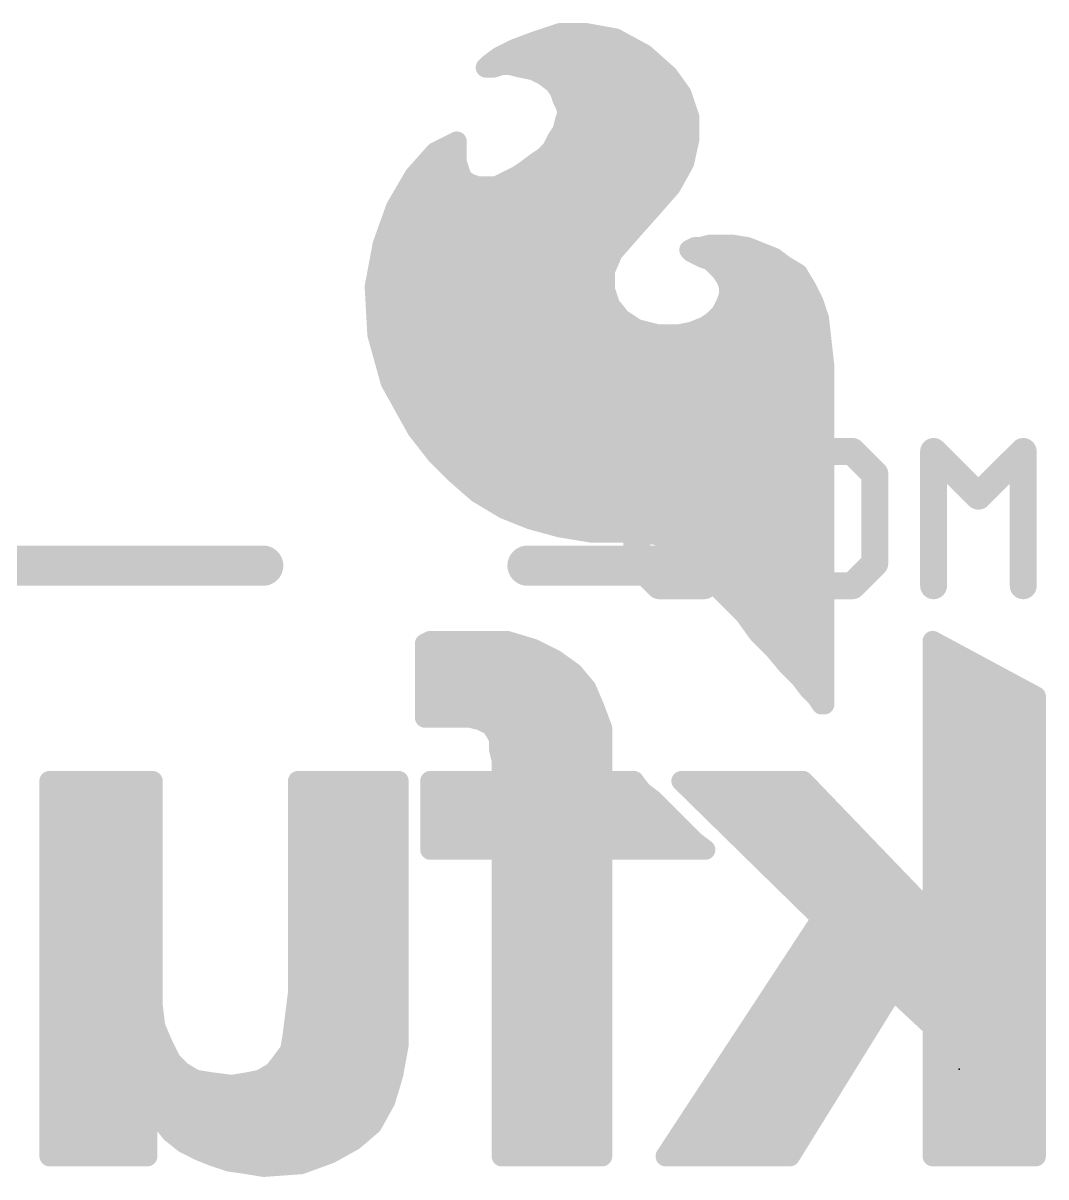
# Model space of a CAD drawing. Extents: x -38 to 69, y -24 to 44.
# Drawn here: x 13.605 to 17.473, y 22.706 to 27.072 of the extents above; entities that cross this region are included whole.
import ezdxf

# ---------------------------------------------------------------- set-up
doc = ezdxf.new("R2010")
doc.units = 0
for name, color, linetype in [('21', 41, 'CONTINUOUS'), ('22', 40, 'CONTINUOUS'), ('23', 53, 'CONTINUOUS'), ('27', 253, 'CONTINUOUS')]:
    doc.layers.add(name, color=color, linetype=linetype)

msp = doc.modelspace()

# ---------------------------------------------------------------- linework, layer by layer
at = {"layer": '21', "const_width": 0.1524}
for points in [[(14.513, 25.019), (13.4445, 25.019)], [(16.5815, 25.019), (15.513, 25.019)]]:
    msp.add_lwpolyline(points, dxfattribs=at)
at = {"layer": '21', "const_width": 0.0762}
for points in [[(14.513, 24.9809, 1), (14.513, 25.0571)], [(15.513, 25.0571, 1), (15.513, 24.9809)], [(16.5815, 24.9809, 1), (16.5815, 25.0571)]]:
    msp.add_lwpolyline(points, format="xyb", dxfattribs=at)
at = {"layer": '22', "const_width": 0.0762}
for points in [[(15.545, 27.004), (15.635, 27.034)], [(15.635, 27.034), (15.735, 27.034)], [(15.735, 27.034), (15.845, 27.014)], [(15.465, 26.974), (15.545, 27.004)], [(15.845, 27.014), (15.955, 26.954)], [(15.405, 26.944), (15.465, 26.974)], [(15.4671, 26.9748), (15.9169, 26.9748)], [(15.955, 26.954), (16.045, 26.874)], [(15.355, 26.904), (15.365, 26.914)], [(15.385, 26.904), (15.355, 26.904)], [(15.365, 26.914), (15.405, 26.944)], [(15.415, 26.914), (15.385, 26.904)], [(15.445, 26.914), (15.415, 26.914)], [(15.485, 26.904), (15.445, 26.914)], [(15.535, 26.894), (15.485, 26.904)], [(15.512, 26.8986), (16.0173, 26.8986)], [(15.575, 26.874), (15.535, 26.894)], [(15.615, 26.844), (15.575, 26.874)], [(16.045, 26.874), (16.095, 26.804)], [(15.635, 26.814), (15.615, 26.844)], [(15.6294, 26.8224), (16.0819, 26.8224)], [(15.645, 26.784), (15.635, 26.814)], [(15.655, 26.764), (15.645, 26.784)], [(16.095, 26.804), (16.125, 26.714)], [(15.665, 26.734), (15.655, 26.764)], [(15.655, 26.704), (15.665, 26.734)], [(15.6609, 26.7462), (16.1143, 26.7462)], [(15.645, 26.664), (15.655, 26.704)], [(16.125, 26.714), (16.125, 26.634)], [(15.625, 26.634), (15.645, 26.664)], [(15.6465, 26.67), (16.125, 26.67)], [(15.165, 26.584), (15.245, 26.624)], [(15.245, 26.624), (15.245, 26.544)], [(15.605, 26.594), (15.625, 26.634)], [(16.125, 26.634), (16.105, 26.544)], [(15.085, 26.494), (15.165, 26.584)], [(15.1846, 26.5938), (15.245, 26.5938)], [(15.545, 26.544), (15.575, 26.564)], [(15.575, 26.564), (15.605, 26.594)], [(15.6048, 26.5938), (16.1161, 26.5938)], [(15.106, 26.5176), (15.2538, 26.5176)], [(15.245, 26.544), (15.255, 26.514)], [(15.255, 26.514), (15.265, 26.484)], [(15.475, 26.494), (15.505, 26.514)], [(15.505, 26.514), (15.545, 26.544)], [(15.5098, 26.5176), (16.0903, 26.5176)], [(16.105, 26.544), (16.055, 26.454)], [(15.015, 26.374), (15.085, 26.494)], [(15.265, 26.484), (15.295, 26.464)], [(15.395, 26.454), (15.435, 26.474)], [(15.435, 26.474), (15.475, 26.494)], [(15.0543, 26.4414), (16.044, 26.4414)], [(15.295, 26.464), (15.325, 26.454)], [(15.325, 26.454), (15.395, 26.454)], [(16.055, 26.454), (15.985, 26.374)], [(14.965, 26.234), (15.015, 26.374)], [(15.0119, 26.3652), (15.9772, 26.3652)], [(15.985, 26.374), (15.905, 26.284)], [(14.9846, 26.289), (15.9094, 26.289)], [(15.905, 26.284), (15.835, 26.204)], [(14.935, 26.074), (14.965, 26.234)], [(14.961, 26.2128), (15.8427, 26.2128)], [(15.835, 26.204), (15.805, 26.134)], [(16.125, 26.214), (16.145, 26.224)], [(16.135, 26.204), (16.125, 26.214)], [(16.1262, 26.2128), (16.373, 26.2128)], [(16.155, 26.194), (16.135, 26.204)], [(16.145, 26.224), (16.165, 26.224)], [(16.165, 26.224), (16.205, 26.234)], [(16.205, 26.234), (16.285, 26.234)], [(16.285, 26.234), (16.345, 26.224)], [(16.345, 26.224), (16.395, 26.204)], [(16.395, 26.204), (16.445, 26.184)], [(16.175, 26.184), (16.155, 26.194)], [(16.205, 26.174), (16.175, 26.184)], [(16.225, 26.154), (16.205, 26.174)], [(16.445, 26.184), (16.485, 26.154)], [(14.9467, 26.1366), (15.8061, 26.1366)], [(15.805, 26.134), (15.805, 26.064)], [(16.245, 26.134), (16.225, 26.154)], [(16.2424, 26.1366), (16.514, 26.1366)], [(16.265, 26.104), (16.245, 26.134)], [(16.485, 26.154), (16.535, 26.124)], [(16.535, 26.124), (16.565, 26.074)], [(14.945, 25.894), (14.935, 26.074)], [(16.275, 26.074), (16.265, 26.104)], [(16.275, 26.044), (16.275, 26.074)], [(16.565, 26.074), (16.595, 26.014)], [(14.9358, 26.0604), (15.8062, 26.0604)], [(15.805, 26.064), (15.825, 26.004)], [(16.265, 26.014), (16.275, 26.044)], [(16.275, 26.0604), (16.5718, 26.0604)], [(15.825, 26.004), (15.865, 25.954)], [(16.245, 25.974), (16.265, 26.014)], [(16.595, 26.014), (16.615, 25.954)], [(14.94, 25.9842), (15.8408, 25.9842)], [(15.865, 25.954), (15.925, 25.914)], [(16.185, 25.924), (16.215, 25.944)], [(16.215, 25.944), (16.245, 25.974)], [(16.2501, 25.9842), (16.6049, 25.9842)], [(16.615, 25.954), (16.625, 25.864)], [(14.9442, 25.908), (15.949, 25.908)], [(15.925, 25.914), (16.005, 25.894)], [(16.085, 25.894), (16.135, 25.904)], [(16.135, 25.904), (16.185, 25.924)], [(16.145, 25.908), (16.6201, 25.908)], [(14.995, 25.714), (14.945, 25.894)], [(16.005, 25.894), (16.085, 25.894)], [(16.625, 25.864), (16.635, 25.774)], [(14.9623, 25.8318), (16.6286, 25.8318)], [(16.635, 25.774), (16.635, 24.494)], [(14.9834, 25.7556), (16.635, 25.7556)], [(15.095, 25.534), (14.995, 25.714)], [(15.0142, 25.6794), (16.635, 25.6794)], [(15.0566, 25.6032), (16.635, 25.6032)], [(15.165, 25.444), (15.095, 25.534)], [(15.1004, 25.527), (16.635, 25.527)], [(15.1597, 25.4508), (16.635, 25.4508)], [(15.245, 25.364), (15.165, 25.444)], [(15.2344, 25.3746), (16.635, 25.3746)], [(15.325, 25.294), (15.245, 25.364)], [(15.32, 25.2984), (16.635, 25.2984)], [(15.425, 25.234), (15.325, 25.294)], [(15.525, 25.194), (15.425, 25.234)], [(15.4545, 25.2222), (16.635, 25.2222)], [(15.635, 25.164), (15.525, 25.194)], [(15.755, 25.144), (15.635, 25.164)], [(15.743, 25.146), (16.635, 25.146)], [(15.945, 25.144), (15.755, 25.144)], [(16.005, 25.134), (15.945, 25.144)], [(16.055, 25.104), (16.005, 25.134)], [(16.105, 25.064), (16.055, 25.104)], [(16.0978, 25.0698), (16.635, 25.0698)], [(16.155, 25.024), (16.105, 25.064)], [(16.205, 24.964), (16.155, 25.024)], [(16.1803, 24.9936), (16.635, 24.9936)], [(16.265, 24.904), (16.205, 24.964)], [(16.2516, 24.9174), (16.635, 24.9174)], [(16.335, 24.834), (16.265, 24.904)], [(16.3278, 24.8412), (16.635, 24.8412)], [(16.385, 24.764), (16.335, 24.834)], [(16.3843, 24.765), (16.635, 24.765)], [(16.445, 24.704), (16.385, 24.764)], [(15.145, 24.734), (15.125, 24.724)], [(15.125, 24.724), (15.125, 24.444)], [(15.435, 24.734), (15.145, 24.734)], [(15.535, 24.704), (15.435, 24.734)], [(17.435, 24.524), (17.045, 24.734)], [(17.045, 24.734), (17.045, 23.694)], [(15.125, 24.6888), (15.5654, 24.6888)], [(15.615, 24.664), (15.535, 24.704)], [(16.495, 24.644), (16.445, 24.704)], [(16.4577, 24.6888), (16.635, 24.6888)], [(17.045, 24.6888), (17.1289, 24.6888)], [(15.685, 24.614), (15.615, 24.664)], [(16.545, 24.594), (16.495, 24.644)], [(15.125, 24.6126), (15.6862, 24.6126)], [(15.735, 24.554), (15.685, 24.614)], [(16.5264, 24.6126), (16.635, 24.6126)], [(16.575, 24.554), (16.545, 24.594)], [(17.045, 24.6126), (17.2705, 24.6126)], [(15.765, 24.484), (15.735, 24.554)], [(16.605, 24.524), (16.575, 24.554)], [(15.125, 24.5364), (15.7425, 24.5364)], [(16.5926, 24.5364), (16.635, 24.5364)], [(16.625, 24.494), (16.605, 24.524)], [(17.045, 24.5364), (17.412, 24.5364)], [(17.435, 22.784), (17.435, 24.524)], [(15.125, 24.4602), (15.7739, 24.4602)], [(15.795, 24.404), (15.765, 24.484)], [(16.635, 24.494), (16.625, 24.494)], [(17.045, 24.4602), (17.435, 24.4602)], [(15.125, 24.444), (15.295, 24.444)], [(15.295, 24.444), (15.335, 24.434)], [(15.335, 24.434), (15.355, 24.424)], [(15.355, 24.424), (15.375, 24.414)], [(15.375, 24.414), (15.395, 24.384)], [(15.395, 24.384), (15.405, 24.364)], [(15.395, 24.384), (15.795, 24.384)], [(15.795, 24.204), (15.795, 24.404)], [(17.045, 24.384), (17.435, 24.384)], [(15.405, 24.364), (15.405, 24.324)], [(15.405, 24.324), (15.415, 24.284)], [(15.4091, 24.3078), (15.795, 24.3078)], [(15.415, 24.284), (15.415, 24.204)], [(17.045, 24.3078), (17.435, 24.3078)], [(14.095, 24.204), (13.705, 24.204)], [(13.705, 24.204), (13.705, 22.964)], [(14.095, 23.354), (14.095, 24.204)], [(15.025, 24.204), (14.645, 24.204)], [(14.645, 24.204), (14.645, 23.404)], [(15.025, 23.204), (15.025, 24.204)], [(15.415, 24.204), (15.145, 24.204)], [(15.145, 24.204), (15.145, 23.944)], [(15.415, 24.2316), (15.795, 24.2316)], [(15.915, 24.204), (15.795, 24.204)], [(15.945, 24.164), (15.915, 24.204)], [(16.555, 24.204), (16.095, 24.204)], [(16.095, 24.204), (16.625, 23.684)], [(17.045, 23.694), (16.555, 24.204)], [(17.045, 24.2316), (17.435, 24.2316)], [(13.705, 24.1554), (14.095, 24.1554)], [(14.645, 24.1554), (15.025, 24.1554)], [(15.145, 24.1554), (15.9565, 24.1554)], [(15.985, 24.134), (15.945, 24.164)], [(16.1445, 24.1554), (16.6017, 24.1554)], [(17.045, 24.1554), (17.435, 24.1554)], [(16.015, 24.104), (15.985, 24.134)], [(13.705, 24.0792), (14.095, 24.0792)], [(14.645, 24.0792), (15.025, 24.0792)], [(15.145, 24.0792), (16.0398, 24.0792)], [(16.045, 24.074), (16.015, 24.104)], [(16.085, 24.034), (16.045, 24.074)], [(16.2222, 24.0792), (16.6749, 24.0792)], [(17.045, 24.0792), (17.435, 24.0792)], [(16.115, 24.004), (16.085, 24.034)], [(13.705, 24.003), (14.095, 24.003)], [(14.645, 24.003), (15.025, 24.003)], [(15.145, 24.003), (16.116, 24.003)], [(16.145, 23.974), (16.115, 24.004)], [(16.2999, 24.003), (16.7481, 24.003)], [(17.045, 24.003), (17.435, 24.003)], [(15.145, 23.944), (15.415, 23.944)], [(15.415, 23.944), (15.415, 22.784)], [(15.795, 23.944), (16.185, 23.944)], [(15.795, 23.794), (15.795, 23.944)], [(16.185, 23.944), (16.145, 23.974)], [(13.705, 23.9268), (14.095, 23.9268)], [(14.645, 23.9268), (15.025, 23.9268)], [(15.415, 23.9268), (15.795, 23.9268)], [(16.3775, 23.9268), (16.8213, 23.9268)], [(17.045, 23.9268), (17.435, 23.9268)], [(13.705, 23.8506), (14.095, 23.8506)], [(14.645, 23.8506), (15.025, 23.8506)], [(15.415, 23.8506), (15.795, 23.8506)], [(16.4552, 23.8506), (16.8945, 23.8506)], [(17.045, 23.8506), (17.435, 23.8506)], [(13.705, 23.7744), (14.095, 23.7744)], [(14.645, 23.7744), (15.025, 23.7744)], [(15.415, 23.7744), (15.795, 23.7744)], [(15.795, 22.784), (15.795, 23.794)], [(16.5329, 23.7744), (16.9678, 23.7744)], [(17.045, 23.7744), (17.435, 23.7744)], [(13.705, 23.6982), (14.095, 23.6982)], [(14.645, 23.6982), (15.025, 23.6982)], [(15.415, 23.6982), (15.795, 23.6982)], [(16.625, 23.684), (16.035, 22.784)], [(16.6105, 23.6982), (17.041, 23.6982)], [(17.045, 23.6982), (17.435, 23.6982)], [(13.705, 23.622), (14.095, 23.622)], [(14.645, 23.622), (15.025, 23.622)], [(15.415, 23.622), (15.795, 23.622)], [(16.5844, 23.622), (17.435, 23.622)], [(13.705, 23.5458), (14.095, 23.5458)], [(14.645, 23.5458), (15.025, 23.5458)], [(15.415, 23.5458), (15.795, 23.5458)], [(16.5344, 23.5458), (17.435, 23.5458)], [(13.705, 23.4696), (14.095, 23.4696)], [(14.645, 23.4696), (15.025, 23.4696)], [(15.415, 23.4696), (15.795, 23.4696)], [(16.4845, 23.4696), (17.435, 23.4696)], [(16.505, 22.784), (16.895, 23.414)], [(16.895, 23.414), (17.045, 23.274)], [(13.705, 23.3934), (14.095, 23.3934)], [(14.645, 23.404), (14.635, 23.324)], [(14.6437, 23.3934), (15.025, 23.3934)], [(15.415, 23.3934), (15.795, 23.3934)], [(16.4345, 23.3934), (16.8822, 23.3934)], [(16.9171, 23.3934), (17.435, 23.3934)], [(14.105, 23.274), (14.095, 23.354)], [(14.635, 23.324), (14.625, 23.244)], [(13.705, 23.3172), (14.0996, 23.3172)], [(14.6341, 23.3172), (15.025, 23.3172)], [(15.415, 23.3172), (15.795, 23.3172)], [(16.3845, 23.3172), (16.8351, 23.3172)], [(16.9987, 23.3172), (17.435, 23.3172)], [(13.705, 23.241), (14.1191, 23.241)], [(14.135, 23.204), (14.105, 23.274)], [(14.625, 23.244), (14.615, 23.184)], [(14.6245, 23.241), (15.025, 23.241)], [(15.415, 23.241), (15.795, 23.241)], [(16.3346, 23.241), (16.7879, 23.241)], [(17.045, 23.274), (17.045, 22.784)], [(17.045, 23.241), (17.435, 23.241)], [(14.165, 23.144), (14.135, 23.204)], [(15.005, 23.094), (15.025, 23.204)], [(13.705, 23.1648), (14.1546, 23.1648)], [(14.615, 23.184), (14.585, 23.144)], [(14.6006, 23.1648), (15.0179, 23.1648)], [(15.415, 23.1648), (15.795, 23.1648)], [(16.2846, 23.1648), (16.7407, 23.1648)], [(17.045, 23.1648), (17.435, 23.1648)], [(14.205, 23.104), (14.165, 23.144)], [(14.255, 23.074), (14.205, 23.104)], [(14.555, 23.104), (14.505, 23.074)], [(14.585, 23.144), (14.555, 23.104)], [(13.705, 23.0886), (14.2307, 23.0886)], [(14.315, 23.064), (14.255, 23.074)], [(14.395, 23.054), (14.315, 23.064)], [(14.455, 23.064), (14.395, 23.054)], [(14.505, 23.074), (14.455, 23.064)], [(14.5293, 23.0886), (15.0034, 23.0886)], [(14.975, 22.994), (15.005, 23.094)], [(15.415, 23.0886), (15.795, 23.0886)], [(16.2347, 23.0886), (16.6936, 23.0886)], [(17.045, 23.0886), (17.435, 23.0886)], [(13.705, 23.0124), (14.9805, 23.0124)], [(14.075, 22.784), (14.075, 22.984)], [(14.075, 22.984), (14.085, 22.984)], [(14.085, 22.984), (14.125, 22.924)], [(14.925, 22.904), (14.975, 22.994)], [(15.415, 23.0124), (15.795, 23.0124)], [(16.1847, 23.0124), (16.6464, 23.0124)], [(17.045, 23.0124), (17.435, 23.0124)], [(13.705, 22.964), (13.705, 22.784)], [(13.705, 22.9362), (14.075, 22.9362)], [(14.1169, 22.9362), (14.9429, 22.9362)], [(15.415, 22.9362), (15.795, 22.9362)], [(16.1348, 22.9362), (16.5992, 22.9362)], [(17.045, 22.9362), (17.435, 22.9362)], [(14.125, 22.924), (14.165, 22.874)], [(14.855, 22.844), (14.925, 22.904)], [(13.705, 22.86), (14.075, 22.86)], [(14.165, 22.874), (14.215, 22.834)], [(14.1825, 22.86), (14.8737, 22.86)], [(14.765, 22.794), (14.855, 22.844)], [(15.415, 22.86), (15.795, 22.86)], [(16.0848, 22.86), (16.552, 22.86)], [(17.045, 22.86), (17.435, 22.86)], [(14.215, 22.834), (14.275, 22.804)], [(14.275, 22.804), (14.325, 22.784)], [(13.705, 22.784), (14.075, 22.784)], [(14.325, 22.784), (14.385, 22.764)], [(14.3256, 22.7838), (14.737, 22.7838)], [(14.385, 22.764), (14.455, 22.754)], [(14.455, 22.754), (14.515, 22.744)], [(14.515, 22.744), (14.655, 22.754)], [(14.655, 22.754), (14.765, 22.794)], [(15.415, 22.784), (15.795, 22.784)], [(16.035, 22.784), (16.505, 22.784)], [(17.045, 22.784), (17.435, 22.784)]]:
    msp.add_lwpolyline(points, dxfattribs=at)
at = {"layer": '22', "const_width": 0.0381}
for points in [[(15.635, 27.0531, 1), (15.635, 27.015)], [(15.641, 27.0159, 1), (15.629, 27.0521)], [(15.7384, 27.0527, 1), (15.7316, 27.0153)], [(15.735, 27.015, 1), (15.735, 27.0531)], [(15.539, 27.0221, 1), (15.551, 26.9859)], [(15.5517, 26.9862, 1), (15.5383, 27.0218)], [(15.8541, 27.0307, 1), (15.8359, 26.9973)], [(15.8416, 26.9953, 1), (15.8484, 27.0327)], [(15.4583, 26.9918, 1), (15.4717, 26.9562)], [(15.4671, 26.9939, 1), (15.4671, 26.9558)], [(15.4735, 26.957, 1), (15.4565, 26.991)], [(15.9169, 26.9558, 1), (15.9169, 26.9939)], [(15.9677, 26.9682, 1), (15.9423, 26.9398)], [(15.9459, 26.9373, 1), (15.9641, 26.9707)], [(15.355, 26.923, 1), (15.355, 26.8849)], [(15.3536, 26.9292, 1), (15.3764, 26.8988)], [(15.3785, 26.9005, 1), (15.3515, 26.9275)], [(15.379, 26.9221, 1), (15.391, 26.8859)], [(15.385, 26.8849, 1), (15.385, 26.923)], [(15.3965, 26.961, 1), (15.4135, 26.927)], [(15.4164, 26.9288, 1), (15.3936, 26.9592)], [(15.415, 26.9331, 1), (15.415, 26.895)], [(15.421, 26.8959, 1), (15.409, 26.9321)], [(15.4496, 26.9325, 1), (15.4404, 26.8955)], [(15.445, 26.895, 1), (15.445, 26.9331)], [(15.4887, 26.9227, 1), (15.4813, 26.8853)], [(15.4804, 26.8855, 1), (15.4896, 26.9225)], [(15.3415, 26.9175, 1), (15.3685, 26.8905)], [(15.512, 26.9177, 1), (15.512, 26.8796)], [(15.5435, 26.911, 1), (15.5265, 26.877)], [(15.5313, 26.8753, 1), (15.5387, 26.9127)], [(15.5864, 26.8892, 1), (15.5636, 26.8588)], [(15.5665, 26.857, 1), (15.5835, 26.891)], [(16.0173, 26.8796, 1), (16.0173, 26.9177)], [(16.0605, 26.8851, 1), (16.0295, 26.8629)], [(16.0323, 26.8598, 1), (16.0577, 26.8882)], [(15.6309, 26.8546, 1), (15.5991, 26.8334)], [(15.6036, 26.8288, 1), (15.6264, 26.8592)], [(15.6294, 26.8415, 1), (15.6294, 26.8034)], [(16.0819, 26.8034, 1), (16.0819, 26.8415)], [(15.6531, 26.82, 1), (15.6169, 26.808)], [(15.6191, 26.8034, 1), (15.6509, 26.8246)], [(15.662, 26.7925, 1), (15.628, 26.7755)], [(15.6269, 26.778, 1), (15.6631, 26.79)], [(16.1131, 26.81, 1), (16.0769, 26.798)], [(16.0795, 26.7929, 1), (16.1105, 26.8151)], [(15.6731, 26.77, 1), (15.6369, 26.758)], [(15.638, 26.7555, 1), (15.672, 26.7725)], [(15.6609, 26.7653, 1), (15.6609, 26.7272)], [(15.6831, 26.728, 1), (15.6469, 26.74)], [(16.1143, 26.7272, 1), (16.1143, 26.7653)], [(15.6369, 26.71, 1), (15.6731, 26.698)], [(15.6735, 26.6994, 1), (15.6365, 26.7086)], [(15.6469, 26.728, 1), (15.6831, 26.74)], [(16.1441, 26.714, 1), (16.1059, 26.714)], [(16.1069, 26.708, 1), (16.1431, 26.72)], [(15.6265, 26.6686, 1), (15.6635, 26.6594)], [(15.6465, 26.6891, 1), (15.6465, 26.651)], [(15.6609, 26.6534, 1), (15.6291, 26.6746)], [(16.125, 26.651, 1), (16.125, 26.6891)], [(15.2641, 26.624, 1), (15.226, 26.624)], [(15.2535, 26.607, 1), (15.2365, 26.641)], [(15.6091, 26.6446, 1), (15.6409, 26.6234)], [(15.642, 26.6255, 1), (15.608, 26.6425)], [(16.1059, 26.634, 1), (16.1441, 26.634)], [(16.1436, 26.6299, 1), (16.1064, 26.6381)], [(15.1565, 26.601, 1), (15.1735, 26.567)], [(15.1792, 26.5713, 1), (15.1508, 26.5967)], [(15.1846, 26.6129, 1), (15.1846, 26.5748)], [(15.245, 26.5748, 1), (15.245, 26.6129)], [(15.5615, 26.5775, 1), (15.5885, 26.5505)], [(15.5856, 26.5481, 1), (15.5644, 26.5799)], [(15.6048, 26.6129, 1), (15.6048, 26.5748)], [(15.588, 26.6025, 1), (15.622, 26.5855)], [(15.6185, 26.5805, 1), (15.5915, 26.6075)], [(16.1161, 26.5748, 1), (16.1161, 26.6129)], [(15.106, 26.5367, 1), (15.106, 26.4986)], [(15.2631, 26.55, 1), (15.2269, 26.538)], [(15.226, 26.544, 1), (15.2641, 26.544)], [(15.2731, 26.52, 1), (15.2369, 26.508)], [(15.2538, 26.4986, 1), (15.2538, 26.5367)], [(15.4936, 26.5292, 1), (15.5164, 26.4988)], [(15.5098, 26.5367, 1), (15.5098, 26.4986)], [(15.5156, 26.4981, 1), (15.4944, 26.5299)], [(15.5344, 26.5599, 1), (15.5556, 26.5281)], [(15.5564, 26.5288, 1), (15.5336, 26.5592)], [(16.0864, 26.5481, 1), (16.1236, 26.5399)], [(16.1217, 26.5347, 1), (16.0883, 26.5533)], [(16.0903, 26.4986, 1), (16.0903, 26.5367)], [(15.0708, 26.5067, 1), (15.0992, 26.4813)], [(15.1015, 26.4844, 1), (15.0685, 26.5036)], [(15.2369, 26.508, 1), (15.2731, 26.52)], [(15.2756, 26.4999, 1), (15.2544, 26.4681)], [(15.2469, 26.478, 1), (15.2831, 26.49)], [(15.4265, 26.491, 1), (15.4435, 26.457)], [(15.4435, 26.457, 1), (15.4265, 26.491)], [(15.4644, 26.5099, 1), (15.4856, 26.4781)], [(15.4835, 26.477, 1), (15.4665, 26.511)], [(15.0543, 26.4605, 1), (15.0543, 26.4224)], [(15.301, 26.4821, 1), (15.289, 26.4459)], [(15.2844, 26.4481, 1), (15.3056, 26.4799)], [(15.325, 26.4731, 1), (15.325, 26.435)], [(15.319, 26.4359, 1), (15.331, 26.4721)], [(15.3865, 26.471, 1), (15.4035, 26.437)], [(15.395, 26.435, 1), (15.395, 26.4731)], [(16.0383, 26.4633, 1), (16.0717, 26.4447)], [(16.0693, 26.4415, 1), (16.0407, 26.4665)], [(16.044, 26.4224, 1), (16.044, 26.4605)], [(15.0119, 26.3843, 1), (15.0119, 26.3462)], [(14.9985, 26.3836, 1), (15.0315, 26.3644)], [(15.0329, 26.3676, 1), (14.9971, 26.3804)], [(15.9707, 26.3865, 1), (15.9993, 26.3615)], [(15.9992, 26.3613, 1), (15.9708, 26.3867)], [(15.9772, 26.3462, 1), (15.9772, 26.3843)], [(14.9846, 26.3081, 1), (14.9846, 26.27)], [(15.8908, 26.2967, 1), (15.9192, 26.2713)], [(15.9193, 26.2715, 1), (15.8907, 26.2965)], [(15.9094, 26.27, 1), (15.9094, 26.3081)], [(14.961, 26.2319, 1), (14.961, 26.1938)], [(14.9471, 26.2404, 1), (14.9829, 26.2276)], [(14.9837, 26.2305, 1), (14.9463, 26.2375)], [(15.8525, 26.1965, 1), (15.8175, 26.2115)], [(15.8427, 26.1938, 1), (15.8427, 26.2319)], [(16.1385, 26.2275, 1), (16.1115, 26.2005)], [(16.1165, 26.231, 1), (16.1335, 26.197)], [(16.1262, 26.2319, 1), (16.1262, 26.1938)], [(16.1435, 26.221, 1), (16.1265, 26.187)], [(16.145, 26.2431, 1), (16.145, 26.205)], [(16.1535, 26.207, 1), (16.1365, 26.241)], [(16.1604, 26.2425, 1), (16.1696, 26.2055)], [(16.165, 26.205, 1), (16.165, 26.2431)], [(16.205, 26.2531, 1), (16.205, 26.215)], [(16.2096, 26.2155, 1), (16.2004, 26.2525)], [(16.2881, 26.2528, 1), (16.2819, 26.2152)], [(16.285, 26.215, 1), (16.285, 26.2531)], [(16.3521, 26.2417, 1), (16.3379, 26.2063)], [(16.3419, 26.2052, 1), (16.3481, 26.2428)], [(16.373, 26.1938, 1), (16.373, 26.2319)], [(16.4021, 26.2217, 1), (16.3879, 26.1863)], [(15.8207, 26.2165, 1), (15.8493, 26.1915)], [(16.1215, 26.1905, 1), (16.1485, 26.2175)], [(16.1635, 26.211, 1), (16.1465, 26.177)], [(16.1465, 26.177, 1), (16.1635, 26.211)], [(16.181, 26.2021, 1), (16.169, 26.1659)], [(16.1665, 26.167, 1), (16.1835, 26.201)], [(16.2185, 26.1875, 1), (16.1915, 26.1605)], [(16.199, 26.1559, 1), (16.211, 26.1921)], [(16.3879, 26.1863, 1), (16.4021, 26.2217)], [(16.4564, 26.1992, 1), (16.4336, 26.1688)], [(16.4379, 26.1663, 1), (16.4521, 26.2017)], [(14.9467, 26.1557, 1), (14.9467, 26.1176)], [(15.8241, 26.134, 1), (15.786, 26.134)], [(15.7875, 26.1415, 1), (15.8225, 26.1265)], [(15.8061, 26.1176, 1), (15.8061, 26.1557)], [(16.2385, 26.1675, 1), (16.2115, 26.1405)], [(16.2115, 26.1405, 1), (16.2385, 26.1675)], [(16.2424, 26.1557, 1), (16.2424, 26.1176)], [(16.2609, 26.1446, 1), (16.2291, 26.1234)], [(16.2315, 26.1205, 1), (16.2585, 26.1475)], [(16.4948, 26.1703, 1), (16.4752, 26.1377)], [(16.4736, 26.1388, 1), (16.4964, 26.1692)], [(16.514, 26.1176, 1), (16.514, 26.1557)], [(16.5513, 26.1338, 1), (16.5187, 26.1142)], [(16.5252, 26.1077, 1), (16.5448, 26.1403)], [(14.954, 26.0751, 1), (14.916, 26.0729)], [(16.2831, 26.11, 1), (16.2469, 26.098)], [(16.2491, 26.0934, 1), (16.2809, 26.1146)], [(16.2941, 26.074, 1), (16.256, 26.074)], [(16.582, 26.0825, 1), (16.548, 26.0655)], [(14.9163, 26.0775, 1), (14.9537, 26.0705)], [(14.9358, 26.0795, 1), (14.9358, 26.0414)], [(15.8231, 26.07, 1), (15.7869, 26.058)], [(15.786, 26.064, 1), (15.8241, 26.064)], [(15.8062, 26.0414, 1), (15.8062, 26.0795)], [(16.275, 26.0795, 1), (16.275, 26.0414)], [(16.2569, 26.068, 1), (16.2931, 26.08)], [(16.2931, 26.038, 1), (16.2569, 26.05)], [(16.5487, 26.0642, 1), (16.5813, 26.0838)], [(16.5718, 26.0414, 1), (16.5718, 26.0795)], [(15.8399, 26.0159, 1), (15.8101, 25.9921)], [(15.8069, 25.998, 1), (15.8431, 26.01)], [(16.2469, 26.02, 1), (16.2831, 26.008)], [(16.282, 26.0055, 1), (16.248, 26.0225)], [(16.256, 26.044, 1), (16.2941, 26.044)], [(16.6131, 26.02, 1), (16.5769, 26.008)], [(16.578, 26.0055, 1), (16.612, 26.0225)], [(14.94, 26.0033, 1), (14.94, 25.9652)], [(15.8408, 25.9652, 1), (15.8408, 26.0033)], [(15.8756, 25.9699, 1), (15.8544, 25.9381)], [(15.8501, 25.9421, 1), (15.8799, 25.9659)], [(16.2256, 25.9281, 1), (16.2044, 25.9599)], [(16.228, 25.9825, 1), (16.262, 25.9655)], [(16.2501, 26.0033, 1), (16.2501, 25.9652)], [(16.2585, 25.9605, 1), (16.2315, 25.9875)], [(16.6339, 25.9561, 1), (16.5961, 25.9519)], [(16.6049, 25.9652, 1), (16.6049, 26.0033)], [(14.9442, 25.9271, 1), (14.9442, 25.889)], [(15.9296, 25.9325, 1), (15.9204, 25.8955)], [(15.9144, 25.8981, 1), (15.9356, 25.9299)], [(15.949, 25.889, 1), (15.949, 25.9271)], [(16.1279, 25.9217, 1), (16.1421, 25.8863)], [(16.145, 25.9271, 1), (16.145, 25.889)], [(16.1387, 25.8853, 1), (16.1313, 25.9227)], [(16.1744, 25.9399, 1), (16.1956, 25.9081)], [(16.1921, 25.9063, 1), (16.1779, 25.9417)], [(16.2015, 25.9575, 1), (16.2285, 25.9305)], [(16.5969, 25.948, 1), (16.6331, 25.96)], [(16.6201, 25.889, 1), (16.6201, 25.9271)], [(14.9634, 25.8991, 1), (14.9266, 25.8889)], [(14.926, 25.8929, 1), (14.964, 25.8951)], [(16.005, 25.9131, 1), (16.005, 25.875)], [(16.0004, 25.8755, 1), (16.0096, 25.9125)], [(16.0813, 25.9127, 1), (16.0887, 25.8753)], [(16.085, 25.875, 1), (16.085, 25.9131)], [(16.6439, 25.8661, 1), (16.6061, 25.8619)], [(14.9623, 25.8509, 1), (14.9623, 25.8128)], [(16.6061, 25.8619, 1), (16.6439, 25.8661)], [(16.6286, 25.8128, 1), (16.6286, 25.8509)], [(16.6541, 25.774, 1), (16.616, 25.774)], [(14.9834, 25.7747, 1), (14.9834, 25.7366)], [(16.6161, 25.7719, 1), (16.6539, 25.7761)], [(16.635, 25.7366, 1), (16.635, 25.7747)], [(15.0117, 25.7233, 1), (14.9783, 25.7047)], [(14.9766, 25.7089, 1), (15.0134, 25.7191)], [(15.0142, 25.6985, 1), (15.0142, 25.6604)], [(16.635, 25.6604, 1), (16.635, 25.6985)], [(15.0566, 25.6223, 1), (15.0566, 25.5842)], [(16.635, 25.5842, 1), (16.635, 25.6223)], [(15.11, 25.5457, 1), (15.08, 25.5223)], [(15.0783, 25.5247, 1), (15.1117, 25.5433)], [(15.1004, 25.5461, 1), (15.1004, 25.508)], [(16.635, 25.508, 1), (16.635, 25.5461)], [(15.1597, 25.4699, 1), (15.1597, 25.4318)], [(15.1785, 25.4575, 1), (15.1515, 25.4305)], [(15.15, 25.4323, 1), (15.18, 25.4557)], [(16.635, 25.4318, 1), (16.635, 25.4699)], [(15.2344, 25.3937, 1), (15.2344, 25.3556)], [(16.635, 25.3556, 1), (16.635, 25.3937)], [(15.2575, 25.3783, 1), (15.2325, 25.3497)], [(15.2315, 25.3505, 1), (15.2585, 25.3775)], [(15.32, 25.3175, 1), (15.32, 25.2794)], [(15.3348, 25.3103, 1), (15.3152, 25.2777)], [(15.3125, 25.2797, 1), (15.3375, 25.3083)], [(16.635, 25.2794, 1), (16.635, 25.3175)], [(15.4321, 25.2517, 1), (15.4179, 25.2163)], [(15.4152, 25.2177, 1), (15.4348, 25.2503)], [(15.4545, 25.2413, 1), (15.4545, 25.2032)], [(16.635, 25.2032, 1), (16.635, 25.2413)], [(15.53, 25.2124, 1), (15.52, 25.1756)], [(15.5179, 25.1763, 1), (15.5321, 25.2117)], [(15.6381, 25.1828, 1), (15.6319, 25.1452)], [(15.63, 25.1456, 1), (15.64, 25.1824)], [(15.743, 25.1651, 1), (15.743, 25.127)], [(15.755, 25.1631, 1), (15.755, 25.125)], [(15.7519, 25.1252, 1), (15.7581, 25.1628)], [(15.9481, 25.1628, 1), (15.9419, 25.1252)], [(15.945, 25.125, 1), (15.945, 25.1631)], [(16.0148, 25.1503, 1), (15.9952, 25.1177)], [(16.0019, 25.1152, 1), (16.0081, 25.1528)], [(16.635, 25.127, 1), (16.635, 25.1651)], [(16.0669, 25.1189, 1), (16.0431, 25.0891)], [(16.0452, 25.0877, 1), (16.0648, 25.1203)], [(16.0978, 25.0889, 1), (16.0978, 25.0508)], [(16.635, 25.0508, 1), (16.635, 25.0889)], [(16.1169, 25.0789, 1), (16.0931, 25.0491)], [(16.0931, 25.0491, 1), (16.1169, 25.0789)], [(16.1696, 25.0362, 1), (16.1404, 25.0118)], [(16.1431, 25.0091, 1), (16.1669, 25.0389)], [(16.1803, 25.0127, 1), (16.1803, 24.9746)], [(16.635, 24.9746, 1), (16.635, 25.0127)], [(16.2185, 24.9775, 1), (16.1915, 24.9505)], [(16.1904, 24.9518, 1), (16.2196, 24.9762)], [(16.2516, 24.9365, 1), (16.2516, 24.8984)], [(16.2785, 24.9175, 1), (16.2515, 24.8905)], [(16.2515, 24.8905, 1), (16.2785, 24.9175)], [(16.635, 24.8984, 1), (16.635, 24.9365)], [(16.3278, 24.8603, 1), (16.3278, 24.8222)], [(16.3505, 24.8451, 1), (16.3195, 24.8229)], [(16.3215, 24.8205, 1), (16.3485, 24.8475)], [(16.635, 24.8222, 1), (16.635, 24.8603)], [(16.3843, 24.7841, 1), (16.3843, 24.746)], [(16.3985, 24.7775, 1), (16.3715, 24.7505)], [(16.635, 24.746, 1), (16.635, 24.7841)], [(15.1441, 24.724, 1), (15.1059, 24.724)], [(15.1165, 24.741, 1), (15.1335, 24.707)], [(15.145, 24.7531, 1), (15.145, 24.715)], [(15.1535, 24.717, 1), (15.1365, 24.751)], [(15.4405, 24.7522, 1), (15.4295, 24.7158)], [(15.435, 24.715, 1), (15.435, 24.7531)], [(16.3695, 24.7529, 1), (16.4005, 24.7751)], [(17.054, 24.7508, 1), (17.036, 24.7172)], [(17.0641, 24.734, 1), (17.026, 24.734)], [(15.125, 24.7079, 1), (15.125, 24.6698)], [(15.5435, 24.721, 1), (15.5265, 24.687)], [(15.5295, 24.6858, 1), (15.5405, 24.7222)], [(15.5654, 24.6698, 1), (15.5654, 24.7079)], [(16.4596, 24.7162, 1), (16.4304, 24.6918)], [(16.4315, 24.6905, 1), (16.4585, 24.7175)], [(16.4577, 24.7079, 1), (16.4577, 24.6698)], [(16.635, 24.6698, 1), (16.635, 24.7079)], [(17.045, 24.7079, 1), (17.045, 24.6698)], [(17.1289, 24.6698, 1), (17.1289, 24.7079)], [(15.6261, 24.6795, 1), (15.6039, 24.6485)], [(15.6065, 24.647, 1), (15.6235, 24.681)], [(16.5085, 24.6575, 1), (16.4815, 24.6305)], [(16.4804, 24.6318, 1), (16.5096, 24.6562)], [(15.125, 24.6317, 1), (15.125, 24.5936)], [(15.6996, 24.6262, 1), (15.6704, 24.6018)], [(15.6739, 24.5985, 1), (15.6961, 24.6295)], [(15.6862, 24.5936, 1), (15.6862, 24.6317)], [(16.5264, 24.6317, 1), (16.5264, 24.5936)], [(16.5602, 24.6054, 1), (16.5298, 24.5826)], [(16.5315, 24.5805, 1), (16.5585, 24.6075)], [(16.635, 24.5936, 1), (16.635, 24.6317)], [(17.045, 24.6317, 1), (17.045, 24.5936)], [(17.2705, 24.5936, 1), (17.2705, 24.6317)], [(15.7525, 24.5615, 1), (15.7175, 24.5465)], [(15.7204, 24.5418, 1), (15.7496, 24.5662)], [(16.5885, 24.5675, 1), (16.5615, 24.5405)], [(16.5598, 24.5426, 1), (16.5902, 24.5654)], [(15.125, 24.5555, 1), (15.125, 24.5174)], [(15.7425, 24.5174, 1), (15.7425, 24.5555)], [(16.5926, 24.5555, 1), (16.5926, 24.5174)], [(16.6209, 24.5346, 1), (16.5891, 24.5134)], [(16.5915, 24.5105, 1), (16.6185, 24.5375)], [(16.635, 24.5174, 1), (16.635, 24.5555)], [(17.045, 24.5555, 1), (17.045, 24.5174)], [(17.412, 24.5174, 1), (17.412, 24.5555)], [(17.4541, 24.524, 1), (17.416, 24.524)], [(17.426, 24.5072, 1), (17.444, 24.5408)], [(15.125, 24.4793, 1), (15.125, 24.4412)], [(15.7828, 24.4907, 1), (15.7472, 24.4773)], [(15.7475, 24.4765, 1), (15.7825, 24.4915)], [(15.7739, 24.4412, 1), (15.7739, 24.4793)], [(16.625, 24.513, 1), (16.625, 24.4749)], [(16.6091, 24.4834, 1), (16.6409, 24.5046)], [(16.616, 24.494, 1), (16.6541, 24.494)], [(16.635, 24.4749, 1), (16.635, 24.513)], [(17.045, 24.4793, 1), (17.045, 24.4412)], [(17.435, 24.4412, 1), (17.435, 24.4793)], [(15.125, 24.4631, 1), (15.125, 24.425)], [(15.1059, 24.444, 1), (15.1441, 24.444)], [(15.2996, 24.4625, 1), (15.2904, 24.4255)], [(15.295, 24.425, 1), (15.295, 24.4631)], [(15.3435, 24.451, 1), (15.3265, 24.417)], [(15.3304, 24.4155, 1), (15.3396, 24.4525)], [(15.3635, 24.441, 1), (15.3465, 24.407)], [(15.3465, 24.407, 1), (15.3635, 24.441)], [(15.3909, 24.4246, 1), (15.3591, 24.4034)], [(15.3665, 24.397, 1), (15.3835, 24.431)], [(15.412, 24.3925, 1), (15.378, 24.3755)], [(15.395, 24.4031, 1), (15.395, 24.365)], [(15.3791, 24.3734, 1), (15.4109, 24.3946)], [(15.814, 24.404, 1), (15.7759, 24.404)], [(15.7772, 24.3973, 1), (15.8128, 24.4107)], [(15.795, 24.365, 1), (15.795, 24.4031)], [(17.045, 24.4031, 1), (17.045, 24.365)], [(17.435, 24.365, 1), (17.435, 24.4031)], [(15.4241, 24.364, 1), (15.386, 24.364)], [(15.388, 24.3555, 1), (15.422, 24.3725)], [(15.4235, 24.3286, 1), (15.3865, 24.3194)], [(15.386, 24.324, 1), (15.4241, 24.324)], [(15.4091, 24.3269, 1), (15.4091, 24.2888)], [(15.4341, 24.284, 1), (15.396, 24.284)], [(15.795, 24.2888, 1), (15.795, 24.3269)], [(17.045, 24.3269, 1), (17.045, 24.2888)], [(17.435, 24.2888, 1), (17.435, 24.3269)], [(15.3965, 24.2794, 1), (15.4335, 24.2886)], [(13.705, 24.2231, 1), (13.705, 24.185)], [(13.7241, 24.204, 1), (13.686, 24.204)], [(14.1141, 24.204, 1), (14.076, 24.204)], [(14.095, 24.185, 1), (14.095, 24.2231)], [(14.645, 24.2231, 1), (14.645, 24.185)], [(14.6641, 24.204, 1), (14.626, 24.204)], [(15.0441, 24.204, 1), (15.006, 24.204)], [(15.025, 24.185, 1), (15.025, 24.2231)], [(15.145, 24.2231, 1), (15.145, 24.185)], [(15.1641, 24.204, 1), (15.126, 24.204)], [(15.415, 24.2507, 1), (15.415, 24.2126)], [(15.415, 24.185, 1), (15.415, 24.2231)], [(15.795, 24.2231, 1), (15.795, 24.185)], [(15.795, 24.2126, 1), (15.795, 24.2507)], [(15.9302, 24.2154, 1), (15.8998, 24.1926)], [(15.915, 24.185, 1), (15.915, 24.2231)], [(16.095, 24.2231, 1), (16.095, 24.185)], [(16.1083, 24.2176, 1), (16.0817, 24.1904)], [(16.5687, 24.2172, 1), (16.5413, 24.1908)], [(16.555, 24.185, 1), (16.555, 24.2231)], [(17.045, 24.2507, 1), (17.045, 24.2126)], [(17.435, 24.2126, 1), (17.435, 24.2507)], [(13.705, 24.1745, 1), (13.705, 24.1364)], [(14.095, 24.1364, 1), (14.095, 24.1745)], [(14.645, 24.1745, 1), (14.645, 24.1364)], [(15.025, 24.1364, 1), (15.025, 24.1745)], [(15.145, 24.1745, 1), (15.145, 24.1364)], [(15.396, 24.204, 1), (15.4341, 24.204)], [(15.7759, 24.204, 1), (15.814, 24.204)], [(15.9564, 24.1792, 1), (15.9336, 24.1488)], [(15.9298, 24.1526, 1), (15.9602, 24.1754)], [(15.9565, 24.1364, 1), (15.9565, 24.1745)], [(16.1445, 24.1745, 1), (16.1445, 24.1364)], [(16.6017, 24.1364, 1), (16.6017, 24.1745)], [(17.045, 24.1745, 1), (17.045, 24.1364)], [(17.435, 24.1364, 1), (17.435, 24.1745)], [(15.9985, 24.1475, 1), (15.9715, 24.1205)], [(15.9736, 24.1188, 1), (15.9964, 24.1492)], [(13.705, 24.0983, 1), (13.705, 24.0602)], [(14.095, 24.0602, 1), (14.095, 24.0983)], [(14.645, 24.0983, 1), (14.645, 24.0602)], [(15.025, 24.0602, 1), (15.025, 24.0983)], [(15.145, 24.0983, 1), (15.145, 24.0602)], [(16.0285, 24.1175, 1), (16.0015, 24.0905)], [(16.0015, 24.0905, 1), (16.0285, 24.1175)], [(16.0585, 24.0875, 1), (16.0315, 24.0605)], [(16.0315, 24.0605, 1), (16.0585, 24.0875)], [(16.0398, 24.0602, 1), (16.0398, 24.0983)], [(16.2222, 24.0983, 1), (16.2222, 24.0602)], [(16.6749, 24.0602, 1), (16.6749, 24.0983)], [(17.045, 24.0983, 1), (17.045, 24.0602)], [(17.435, 24.0602, 1), (17.435, 24.0983)], [(16.0985, 24.0475, 1), (16.0715, 24.0205)], [(16.0715, 24.0205, 1), (16.0985, 24.0475)], [(13.705, 24.0221, 1), (13.705, 23.984)], [(14.095, 23.984, 1), (14.095, 24.0221)], [(14.645, 24.0221, 1), (14.645, 23.984)], [(15.025, 23.984, 1), (15.025, 24.0221)], [(15.145, 24.0221, 1), (15.145, 23.984)], [(16.1285, 24.0175, 1), (16.1015, 23.9905)], [(16.1015, 23.9905, 1), (16.1285, 24.0175)], [(16.116, 23.984, 1), (16.116, 24.0221)], [(16.2999, 24.0221, 1), (16.2999, 23.984)], [(16.7481, 23.984, 1), (16.7481, 24.0221)], [(17.045, 24.0221, 1), (17.045, 23.984)], [(17.435, 23.984, 1), (17.435, 24.0221)], [(15.145, 23.9631, 1), (15.145, 23.925)], [(15.4341, 23.944, 1), (15.396, 23.944)], [(15.415, 23.925, 1), (15.415, 23.9631)], [(15.795, 23.9631, 1), (15.795, 23.925)], [(15.814, 23.944, 1), (15.7759, 23.944)], [(16.1564, 23.9892, 1), (16.1336, 23.9588)], [(16.1315, 23.9605, 1), (16.1585, 23.9875)], [(16.1736, 23.9288, 1), (16.1964, 23.9592)], [(16.185, 23.925, 1), (16.185, 23.9631)], [(13.705, 23.9459, 1), (13.705, 23.9078)], [(14.095, 23.9078, 1), (14.095, 23.9459)], [(14.645, 23.9459, 1), (14.645, 23.9078)], [(15.025, 23.9078, 1), (15.025, 23.9459)], [(15.126, 23.944, 1), (15.1641, 23.944)], [(15.415, 23.9459, 1), (15.415, 23.9078)], [(15.795, 23.9078, 1), (15.795, 23.9459)], [(16.3775, 23.9459, 1), (16.3775, 23.9078)], [(16.8213, 23.9078, 1), (16.8213, 23.9459)], [(17.045, 23.9459, 1), (17.045, 23.9078)], [(17.435, 23.9078, 1), (17.435, 23.9459)], [(13.705, 23.8697, 1), (13.705, 23.8316)], [(14.095, 23.8316, 1), (14.095, 23.8697)], [(14.645, 23.8697, 1), (14.645, 23.8316)], [(15.025, 23.8316, 1), (15.025, 23.8697)], [(15.415, 23.8697, 1), (15.415, 23.8316)], [(15.795, 23.8316, 1), (15.795, 23.8697)], [(16.4552, 23.8697, 1), (16.4552, 23.8316)], [(16.8945, 23.8316, 1), (16.8945, 23.8697)], [(17.045, 23.8697, 1), (17.045, 23.8316)], [(17.435, 23.8316, 1), (17.435, 23.8697)], [(13.705, 23.7934, 1), (13.705, 23.7553)], [(14.095, 23.7553, 1), (14.095, 23.7934)], [(14.645, 23.7934, 1), (14.645, 23.7553)], [(15.025, 23.7553, 1), (15.025, 23.7934)], [(15.415, 23.7934, 1), (15.415, 23.7553)], [(15.814, 23.794, 1), (15.7759, 23.794)], [(15.7759, 23.794, 1), (15.814, 23.794)], [(15.795, 23.7553, 1), (15.795, 23.7934)], [(16.5329, 23.7934, 1), (16.5329, 23.7553)], [(16.9678, 23.7553, 1), (16.9678, 23.7934)], [(17.045, 23.7934, 1), (17.045, 23.7553)], [(17.435, 23.7553, 1), (17.435, 23.7934)], [(13.705, 23.7172, 1), (13.705, 23.6791)], [(14.095, 23.6791, 1), (14.095, 23.7172)], [(14.645, 23.7172, 1), (14.645, 23.6791)], [(15.025, 23.6791, 1), (15.025, 23.7172)], [(15.415, 23.7172, 1), (15.415, 23.6791)], [(15.795, 23.6791, 1), (15.795, 23.7172)], [(16.6105, 23.7172, 1), (16.6105, 23.6791)], [(16.6409, 23.6736, 1), (16.6091, 23.6944)], [(16.6117, 23.6704, 1), (16.6383, 23.6976)], [(17.045, 23.7172, 1), (17.045, 23.6791)], [(17.026, 23.694, 1), (17.0641, 23.694)], [(17.0313, 23.6808, 1), (17.0587, 23.7072)], [(17.041, 23.6791, 1), (17.041, 23.7172)], [(17.435, 23.6791, 1), (17.435, 23.7172)], [(13.705, 23.641, 1), (13.705, 23.6029)], [(14.095, 23.6029, 1), (14.095, 23.641)], [(14.645, 23.641, 1), (14.645, 23.6029)], [(15.025, 23.6029, 1), (15.025, 23.641)], [(15.415, 23.641, 1), (15.415, 23.6029)], [(15.795, 23.6029, 1), (15.795, 23.641)], [(16.5844, 23.641, 1), (16.5844, 23.6029)], [(17.435, 23.6029, 1), (17.435, 23.641)], [(13.705, 23.5648, 1), (13.705, 23.5267)], [(14.095, 23.5267, 1), (14.095, 23.5648)], [(14.645, 23.5648, 1), (14.645, 23.5267)], [(15.025, 23.5267, 1), (15.025, 23.5648)], [(15.415, 23.5648, 1), (15.415, 23.5267)], [(15.795, 23.5267, 1), (15.795, 23.5648)], [(16.5344, 23.5648, 1), (16.5344, 23.5267)], [(17.435, 23.5267, 1), (17.435, 23.5648)], [(13.705, 23.4886, 1), (13.705, 23.4505)], [(14.095, 23.4505, 1), (14.095, 23.4886)], [(14.645, 23.4886, 1), (14.645, 23.4505)], [(15.025, 23.4505, 1), (15.025, 23.4886)], [(15.415, 23.4886, 1), (15.415, 23.4505)], [(15.795, 23.4505, 1), (15.795, 23.4886)], [(16.4845, 23.4886, 1), (16.4845, 23.4505)], [(17.435, 23.4505, 1), (17.435, 23.4886)], [(16.908, 23.4279, 1), (16.882, 23.4001)], [(16.9112, 23.404, 1), (16.8788, 23.424)], [(13.705, 23.4124, 1), (13.705, 23.3743)], [(14.095, 23.3743, 1), (14.095, 23.4124)], [(14.6437, 23.4124, 1), (14.6437, 23.3743)], [(14.626, 23.404, 1), (14.6641, 23.404)], [(14.6639, 23.4016, 1), (14.6261, 23.4064)], [(15.025, 23.3743, 1), (15.025, 23.4124)], [(15.415, 23.4124, 1), (15.415, 23.3743)], [(15.795, 23.3743, 1), (15.795, 23.4124)], [(16.4345, 23.4124, 1), (16.4345, 23.3743)], [(16.8822, 23.3743, 1), (16.8822, 23.4124)], [(16.9171, 23.4124, 1), (16.9171, 23.3743)], [(17.435, 23.3743, 1), (17.435, 23.4124)], [(14.1139, 23.3564, 1), (14.0761, 23.3516)], [(14.076, 23.354, 1), (14.1141, 23.354)], [(14.6539, 23.3216, 1), (14.6161, 23.3264)], [(13.705, 23.3362, 1), (13.705, 23.2981)], [(14.0996, 23.2981, 1), (14.0996, 23.3362)], [(14.6341, 23.3362, 1), (14.6341, 23.2981)], [(14.6161, 23.3264, 1), (14.6539, 23.3216)], [(15.025, 23.2981, 1), (15.025, 23.3362)], [(15.415, 23.3362, 1), (15.415, 23.2981)], [(15.795, 23.2981, 1), (15.795, 23.3362)], [(16.3845, 23.3362, 1), (16.3845, 23.2981)], [(16.8351, 23.2981, 1), (16.8351, 23.3362)], [(16.9987, 23.3362, 1), (16.9987, 23.2981)], [(17.435, 23.2981, 1), (17.435, 23.3362)], [(13.705, 23.26, 1), (13.705, 23.2219)], [(14.1225, 23.2815, 1), (14.0875, 23.2665)], [(14.0861, 23.2716, 1), (14.1239, 23.2764)], [(14.1191, 23.2219, 1), (14.1191, 23.26)], [(14.6245, 23.26, 1), (14.6245, 23.2219)], [(14.6438, 23.2409, 1), (14.6062, 23.2471)], [(15.025, 23.2219, 1), (15.025, 23.26)], [(15.415, 23.26, 1), (15.415, 23.2219)], [(15.795, 23.2219, 1), (15.795, 23.26)], [(16.3346, 23.26, 1), (16.3346, 23.2219)], [(16.7879, 23.2219, 1), (16.7879, 23.26)], [(17.0641, 23.274, 1), (17.026, 23.274)], [(17.045, 23.26, 1), (17.045, 23.2219)], [(17.032, 23.2601, 1), (17.058, 23.2879)], [(17.435, 23.2219, 1), (17.435, 23.26)], [(14.152, 23.2125, 1), (14.118, 23.1955)], [(14.1175, 23.1965, 1), (14.1525, 23.2115)], [(14.6061, 23.2464, 1), (14.6439, 23.2416)], [(15.0437, 23.2006, 1), (15.0063, 23.2074)], [(13.705, 23.1838, 1), (13.705, 23.1457)], [(14.1546, 23.1457, 1), (14.1546, 23.1838)], [(14.6006, 23.1838, 1), (14.6006, 23.1457)], [(14.5962, 23.1871, 1), (14.6338, 23.1809)], [(14.6302, 23.1726, 1), (14.5998, 23.1954)], [(15.006, 23.204, 1), (15.0441, 23.204)], [(15.0179, 23.1457, 1), (15.0179, 23.1838)], [(15.415, 23.1838, 1), (15.415, 23.1457)], [(15.795, 23.1457, 1), (15.795, 23.1838)], [(16.2846, 23.1838, 1), (16.2846, 23.1457)], [(16.7407, 23.1457, 1), (16.7407, 23.1838)], [(17.045, 23.1838, 1), (17.045, 23.1457)], [(17.435, 23.1457, 1), (17.435, 23.1838)], [(14.1785, 23.1575, 1), (14.1515, 23.1305)], [(14.148, 23.1355, 1), (14.182, 23.1525)], [(14.2148, 23.1203, 1), (14.1952, 23.0877)], [(14.5648, 23.0877, 1), (14.5452, 23.1203)], [(14.5698, 23.1554, 1), (14.6002, 23.1326)], [(14.6002, 23.1326, 1), (14.5698, 23.1554)], [(13.705, 23.1076, 1), (13.705, 23.0695)], [(14.1915, 23.0905, 1), (14.2185, 23.1175)], [(14.2307, 23.0695, 1), (14.2307, 23.1076)], [(14.2581, 23.0928, 1), (14.2519, 23.0552)], [(14.2452, 23.0577, 1), (14.2648, 23.0903)], [(14.3174, 23.0829, 1), (14.3126, 23.0451)], [(14.3119, 23.0452, 1), (14.3181, 23.0828)], [(14.4513, 23.0827, 1), (14.4587, 23.0453)], [(14.4581, 23.0452, 1), (14.4519, 23.0828)], [(14.4952, 23.0903, 1), (14.5148, 23.0577)], [(14.5087, 23.0553, 1), (14.5013, 23.0927)], [(14.5293, 23.1076, 1), (14.5293, 23.0695)], [(14.5398, 23.1154, 1), (14.5702, 23.0926)], [(14.9863, 23.0974, 1), (15.0237, 23.0906)], [(15.0232, 23.0885, 1), (14.9868, 23.0995)], [(15.0034, 23.0695, 1), (15.0034, 23.1076)], [(15.415, 23.1076, 1), (15.415, 23.0695)], [(15.795, 23.0695, 1), (15.795, 23.1076)], [(16.2347, 23.1076, 1), (16.2347, 23.0695)], [(16.6936, 23.0695, 1), (16.6936, 23.1076)], [(17.045, 23.1076, 1), (17.045, 23.0695)], [(17.435, 23.0695, 1), (17.435, 23.1076)], [(14.3919, 23.0728, 1), (14.3981, 23.0352)], [(14.3926, 23.0351, 1), (14.3974, 23.0729)], [(13.705, 23.0314, 1), (13.705, 22.9933)], [(14.0941, 22.984, 1), (14.056, 22.984)], [(14.075, 23.0031, 1), (14.075, 22.965)], [(14.1009, 22.9946, 1), (14.0691, 22.9734)], [(14.085, 22.965, 1), (14.085, 23.0031)], [(14.9568, 22.9995, 1), (14.9932, 22.9885)], [(14.9917, 22.9847, 1), (14.9583, 23.0033)], [(14.9805, 22.9933, 1), (14.9805, 23.0314)], [(15.415, 23.0314, 1), (15.415, 22.9933)], [(15.795, 22.9933, 1), (15.795, 23.0314)], [(16.1847, 23.0314, 1), (16.1847, 22.9933)], [(16.6464, 22.9933, 1), (16.6464, 23.0314)], [(17.045, 23.0314, 1), (17.045, 22.9933)], [(17.435, 22.9933, 1), (17.435, 23.0314)], [(13.7241, 22.964, 1), (13.686, 22.964)], [(13.686, 22.964, 1), (13.7241, 22.964)], [(13.705, 22.9552, 1), (13.705, 22.9171)], [(14.075, 22.9171, 1), (14.075, 22.9552)], [(14.1169, 22.9552, 1), (14.1169, 22.9171)], [(14.9429, 22.9171, 1), (14.9429, 22.9552)], [(15.415, 22.9552, 1), (15.415, 22.9171)], [(15.795, 22.9171, 1), (15.795, 22.9552)], [(16.1348, 22.9552, 1), (16.1348, 22.9171)], [(16.5992, 22.9171, 1), (16.5992, 22.9552)], [(17.045, 22.9552, 1), (17.045, 22.9171)], [(17.435, 22.9171, 1), (17.435, 22.9552)], [(14.1399, 22.9359, 1), (14.1101, 22.9121)], [(14.1091, 22.9134, 1), (14.1409, 22.9346)], [(14.9083, 22.9133, 1), (14.9417, 22.8947)], [(14.9374, 22.8895, 1), (14.9126, 22.9185)], [(13.705, 22.879, 1), (13.705, 22.8409)], [(14.075, 22.8409, 1), (14.075, 22.879)], [(14.1769, 22.8889, 1), (14.1531, 22.8591)], [(14.1501, 22.8621, 1), (14.1799, 22.8859)], [(14.1825, 22.879, 1), (14.1825, 22.8409)], [(14.8643, 22.8273, 1), (14.8457, 22.8607)], [(14.8737, 22.8409, 1), (14.8737, 22.879)], [(15.415, 22.879, 1), (15.415, 22.8409)], [(15.795, 22.8409, 1), (15.795, 22.879)], [(16.0848, 22.879, 1), (16.0848, 22.8409)], [(16.552, 22.8409, 1), (16.552, 22.879)], [(17.045, 22.879, 1), (17.045, 22.8409)], [(17.435, 22.8409, 1), (17.435, 22.879)], [(14.2235, 22.851, 1), (14.2065, 22.817)], [(14.2031, 22.8191, 1), (14.2269, 22.8489)], [(14.2821, 22.8217, 1), (14.2679, 22.7863)], [(14.2665, 22.787, 1), (14.2835, 22.821)], [(14.8426, 22.8585, 1), (14.8674, 22.8295)], [(13.705, 22.8031, 1), (13.705, 22.765)], [(13.686, 22.784, 1), (13.7241, 22.784)], [(14.056, 22.784, 1), (14.0941, 22.784)], [(14.075, 22.765, 1), (14.075, 22.8031)], [(14.331, 22.8021, 1), (14.319, 22.7659)], [(14.3256, 22.8028, 1), (14.3256, 22.7647)], [(14.3179, 22.7663, 1), (14.3321, 22.8017)], [(14.3877, 22.7829, 1), (14.3823, 22.7451)], [(14.379, 22.7459, 1), (14.391, 22.7821)], [(14.4581, 22.7728, 1), (14.4519, 22.7352)], [(14.4523, 22.7351, 1), (14.4577, 22.7729)], [(14.6564, 22.735, 1), (14.6536, 22.773)], [(14.737, 22.7647, 1), (14.737, 22.8028)], [(14.7557, 22.8107, 1), (14.7743, 22.7773)], [(14.7715, 22.7761, 1), (14.7585, 22.8119)], [(15.415, 22.8031, 1), (15.415, 22.765)], [(15.396, 22.784, 1), (15.4341, 22.784)], [(15.7759, 22.784, 1), (15.814, 22.784)], [(15.795, 22.765, 1), (15.795, 22.8031)], [(16.035, 22.8031, 1), (16.035, 22.765)], [(16.0191, 22.7944, 1), (16.0509, 22.7736)], [(16.4888, 22.794, 1), (16.5212, 22.774)], [(16.505, 22.765, 1), (16.505, 22.8031)], [(17.045, 22.8031, 1), (17.045, 22.765)], [(17.026, 22.784, 1), (17.0641, 22.784)], [(17.416, 22.784, 1), (17.4541, 22.784)], [(17.435, 22.765, 1), (17.435, 22.8031)], [(14.5136, 22.763, 1), (14.5164, 22.725)], [(14.5119, 22.7252, 1), (14.5181, 22.7628)], [(14.6485, 22.7719, 1), (14.6615, 22.7361)]]:
    msp.add_lwpolyline(points, format="xyb", dxfattribs=at)
at = {"layer": '23'}
msp.add_point((17.145, 23.114), dxfattribs=at)
at = {"layer": '27', "const_width": 0.1016}
for points in [[(16.0105, 25.4512), (15.9258, 25.3665)], [(16.18, 25.4512), (16.0105, 25.4512)], [(16.2648, 25.3665), (16.18, 25.4512)], [(16.5718, 25.4512), (16.4871, 25.3665)], [(16.7413, 25.4512), (16.5718, 25.4512)], [(16.8261, 25.3665), (16.7413, 25.4512)], [(17.0484, 24.9428), (17.0484, 25.4512)], [(17.0484, 25.4512), (17.2179, 25.2818)], [(17.2179, 25.2818), (17.3874, 25.4512)], [(17.3874, 25.4512), (17.3874, 24.9428)], [(15.9258, 25.3665), (15.9258, 25.0275)], [(16.4871, 25.3665), (16.4871, 25.0275)], [(16.8261, 25.0275), (16.8261, 25.3665)], [(15.9258, 25.0275), (16.0105, 24.9428)], [(16.18, 24.9428), (16.2648, 25.0275)], [(16.4871, 25.0275), (16.5718, 24.9428)], [(16.7413, 24.9428), (16.8261, 25.0275)], [(16.0105, 24.9428), (16.18, 24.9428)], [(16.5718, 24.9428), (16.7413, 24.9428)]]:
    msp.add_lwpolyline(points, dxfattribs=at)
at = {"layer": '27', "const_width": 0.0508}
for points in [[(16.0105, 25.4766, 1), (16.0105, 25.4258)], [(16.0285, 25.4333, 1), (15.9926, 25.4692)], [(16.198, 25.4692, 1), (16.1621, 25.4333)], [(16.18, 25.4258, 1), (16.18, 25.4766)], [(16.5718, 25.4766, 1), (16.5718, 25.4258)], [(16.5898, 25.4333, 1), (16.5539, 25.4692)], [(16.7593, 25.4692, 1), (16.7234, 25.4333)], [(16.7413, 25.4258, 1), (16.7413, 25.4766)], [(17.0738, 25.4512, 1), (17.023, 25.4512)], [(17.0664, 25.4692, 1), (17.0305, 25.4333)], [(17.4128, 25.4512, 1), (17.362, 25.4512)], [(17.4053, 25.4333, 1), (17.3694, 25.4692)], [(15.9512, 25.3665, 1), (15.9004, 25.3665)], [(16.5125, 25.3665, 1), (16.4617, 25.3665)], [(16.8515, 25.3665, 1), (16.8007, 25.3665)], [(15.9078, 25.3845, 1), (15.9438, 25.3485)], [(16.2468, 25.3485, 1), (16.2827, 25.3845)], [(16.4691, 25.3845, 1), (16.5051, 25.3485)], [(16.8081, 25.3485, 1), (16.844, 25.3845)], [(17.1999, 25.2997, 1), (17.2359, 25.2638)], [(17.1999, 25.2638, 1), (17.2359, 25.2997)], [(15.9438, 25.0455, 1), (15.9078, 25.0096)], [(16.2827, 25.0096, 1), (16.2468, 25.0455)], [(16.5051, 25.0455, 1), (16.4691, 25.0096)], [(16.844, 25.0096, 1), (16.8081, 25.0455)], [(15.9004, 25.0275, 1), (15.9512, 25.0275)], [(16.4617, 25.0275, 1), (16.5125, 25.0275)], [(16.8007, 25.0275, 1), (16.8515, 25.0275)], [(16.0105, 24.9682, 1), (16.0105, 24.9174)], [(15.9926, 24.9248, 1), (16.0285, 24.9608)], [(16.1621, 24.9608, 1), (16.198, 24.9248)], [(16.18, 24.9174, 1), (16.18, 24.9682)], [(16.5718, 24.9682, 1), (16.5718, 24.9174)], [(16.5539, 24.9248, 1), (16.5898, 24.9608)], [(16.7234, 24.9608, 1), (16.7593, 24.9248)], [(16.7413, 24.9174, 1), (16.7413, 24.9682)], [(17.023, 24.9428, 1), (17.0738, 24.9428)], [(17.362, 24.9428, 1), (17.4128, 24.9428)]]:
    msp.add_lwpolyline(points, format="xyb", dxfattribs=at)

doc.saveas('drawing.dxf')
